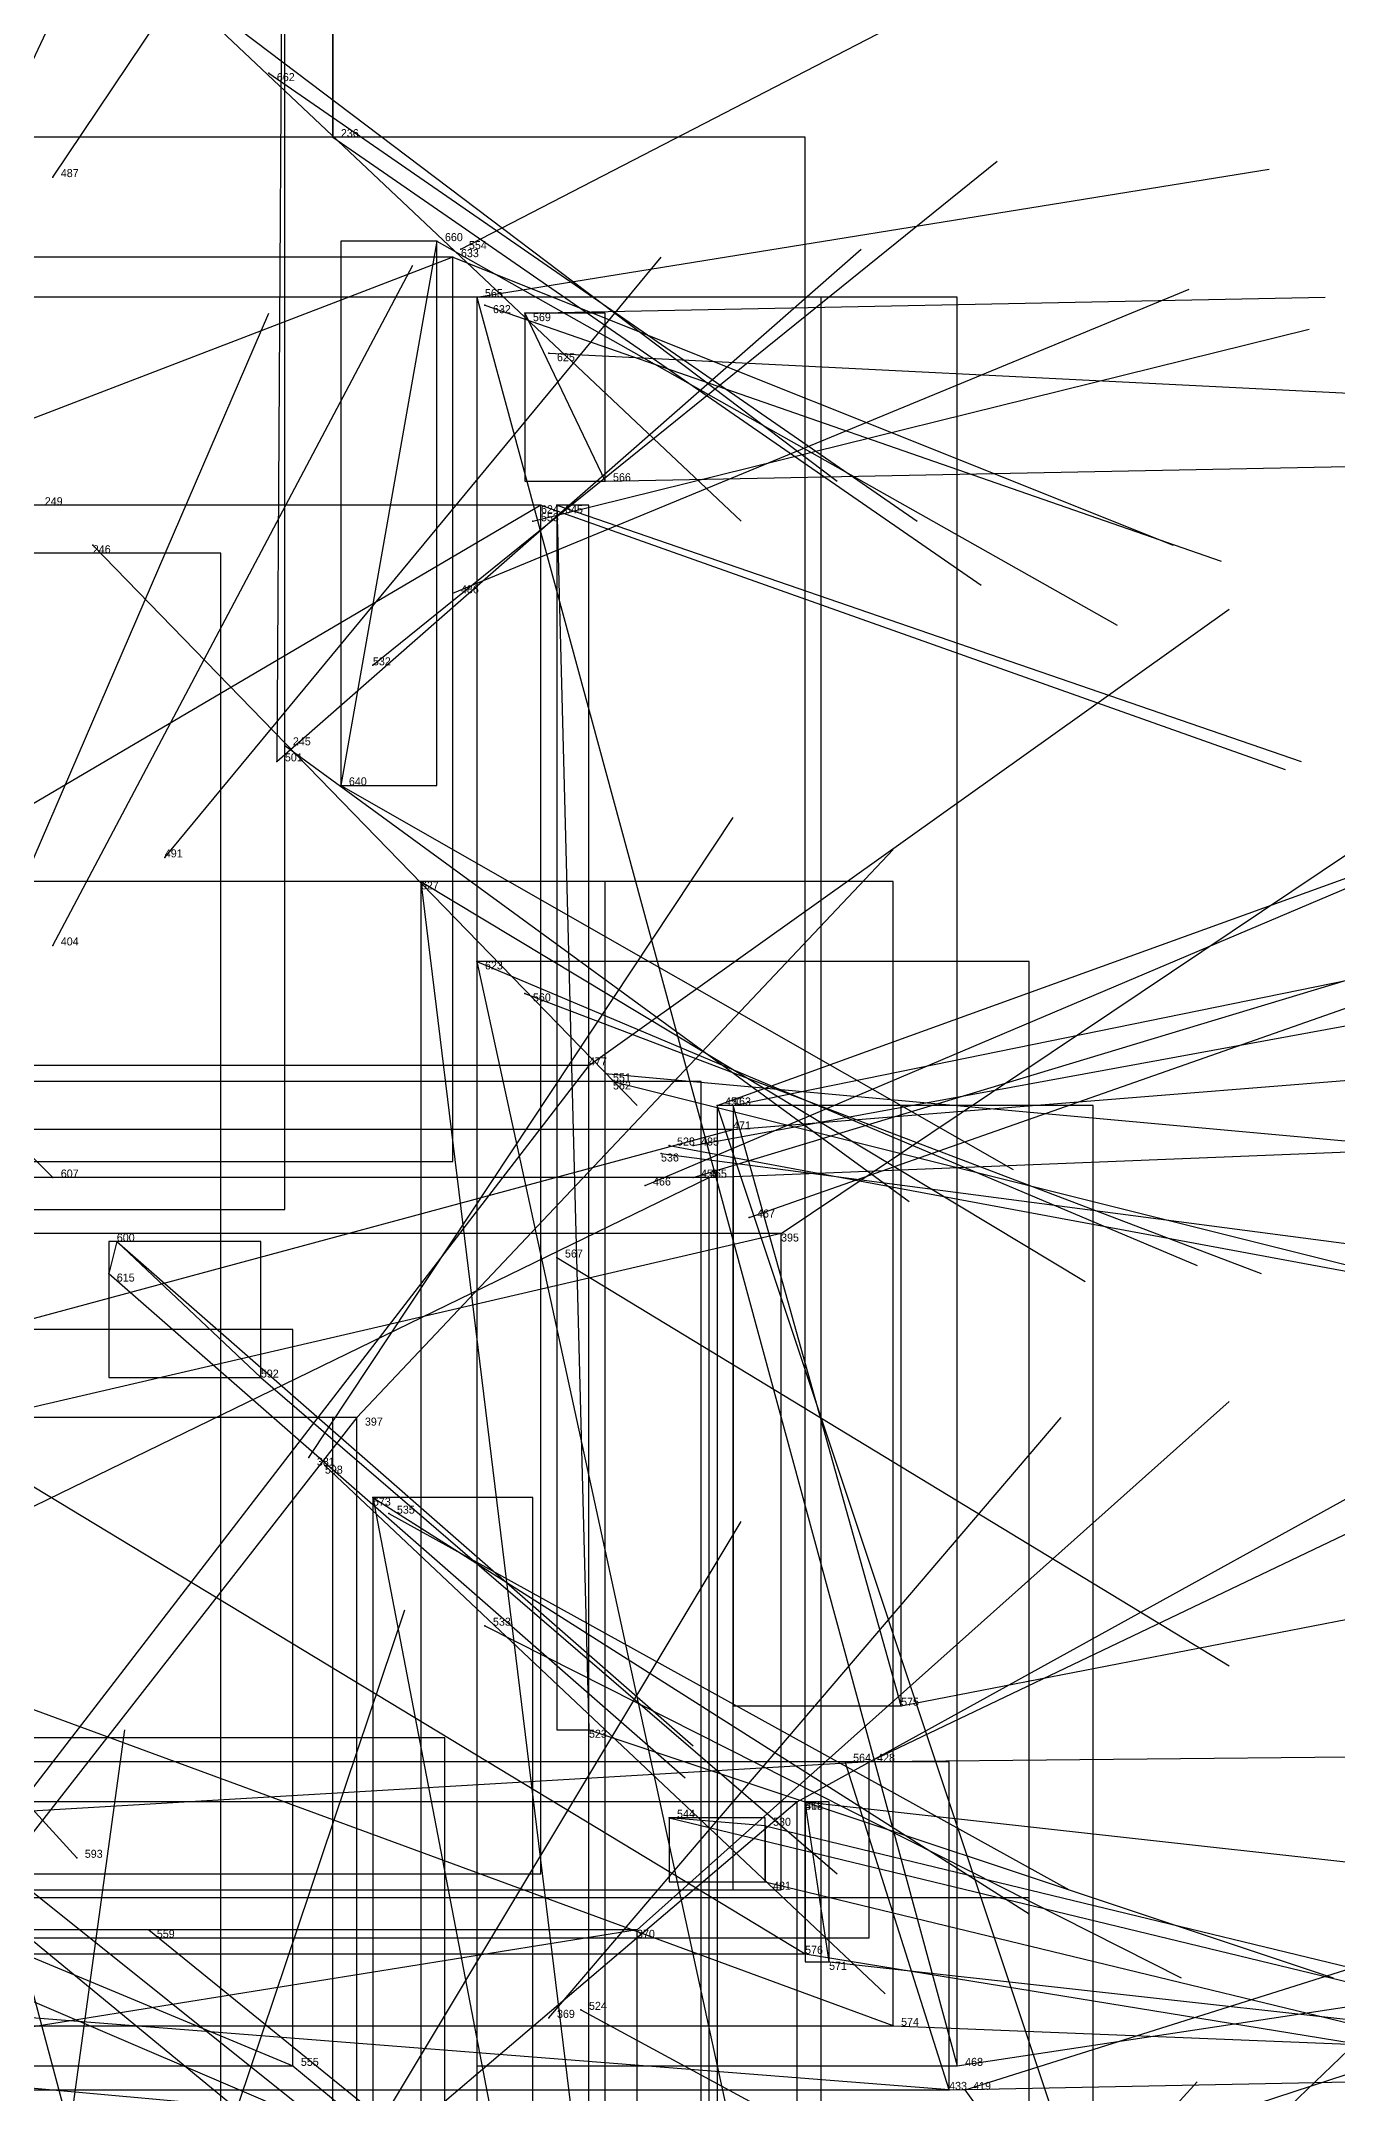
# Model space of a CAD drawing. Extents: x 59.1 to 70.8, y 600.3 to 605.1.
# Drawn here: x 68.4065 to 68.5686, y 601.1245 to 601.381 of the extents above; entities that cross this region are included whole.
import ezdxf

# ---------------------------------------------------------------- set-up
doc = ezdxf.new("R2010")
doc.units = 0
for name, color, linetype in [('Clients', 3, 'CONTINUOUS'), ('Facilities', 3, 'CONTINUOUS'), ('Facilities_lines', 3, 'CONTINUOUS'), ('Min_max_boxes', 1, 'CONTINUOUS'), ('Normals', 1, 'CONTINUOUS'), ('Source_points', 5, 'CONTINUOUS'), ('Text', 3, 'CONTINUOUS')]:
    doc.layers.add(name, color=color, linetype=linetype)

msp = doc.modelspace()

# ---------------------------------------------------------------- linework, layer by layer
at = {"layer": 'Clients', "color": 5}
for p in [(68.477, 601.326, 444.96), (68.436, 601.291, 444.587), (68.444, 601.288, 445.148), (68.491, 601.248, 444.59), (68.493, 601.248, 444.668), (68.493, 601.245, 444.744), (68.49, 601.239, 444.74), (68.415, 601.227, 445.082), (68.434, 601.214, 445.038), (68.475, 601.17, 444.81), (68.507, 601.166, 444.588), (68.485, 601.159, 444.753), (68.502, 601.161, 444.668), (68.497, 601.151, 444.696), (68.502, 601.142, 444.638), (68.438, 601.128, 444.897), (68.521, 601.128, 444.346), (68.522, 601.125, 444.29)]:
    msp.add_point(p, dxfattribs=at)
at = {"layer": 'Facilities', "color": 3}
for p in [(68.435, 601.377, 445.431), (68.443, 601.369, 445.373), (68.408, 601.364, 444.748), (68.456, 601.356, 445.257), (68.458, 601.354, 445.198), (68.459, 601.355, 444.846), (68.461, 601.349, 444.905), (68.462, 601.348, 445.142), (68.467, 601.347, 444.964), (68.47, 601.342, 445.023), (68.469, 601.323, 445.041), (68.471, 601.323, 445.116), (68.468, 601.321, 444.805), (68.413, 601.318, 445.377), (68.458, 601.312, 444.735), (68.448, 601.303, 444.658), (68.437, 601.293, 445.206), (68.422, 601.279, 444.515), (68.454, 601.276, 445.088), (68.408, 601.268, 444.441), (68.461, 601.266, 445.032), (68.467, 601.262, 444.972), (68.475, 601.253, 444.504), (68.477, 601.252, 444.797), (68.478, 601.251, 444.915), (68.484, 601.242, 444.823), (68.485, 601.243, 444.902), (68.488, 601.243, 444.682), (68.408, 601.239, 445.212), (68.488, 601.239, 444.625), (68.482, 601.238, 444.517), (68.495, 601.234, 444.568), (68.416, 601.231, 445.153), (68.499, 601.232, 444.448), (68.471, 601.229, 444.988), (68.446, 601.209, 444.297), (68.44, 601.204, 444.222), (68.442, 601.203, 445.079), (68.448, 601.199, 444.981), (68.45, 601.197, 444.922), (68.462, 601.183, 444.865), (68.514, 601.173, 444.509), (68.51, 601.166, 444.356), (68.501, 601.161, 444.284), (68.497, 601.158, 444.751), (68.411, 601.154, 445.011), (68.42, 601.145, 444.953), (68.481, 601.145, 444.136), (68.505, 601.141, 444.578), (68.47, 601.134, 444.064), (68.474, 601.135, 444.839), (68.513, 601.133, 444.522), (68.52, 601.125, 444.465)]:
    msp.add_point(p, dxfattribs=at)
at = {"layer": 'Facilities_lines', "color": 3}
for p, q in [((68.437, 601.456, 445.073), (68.436, 601.291, 444.587)), ((68.443, 601.369, 445.373), (68.443, 601.453, 445.602)), ((68.127, 601.369, 444.957), (68.502, 601.142, 444.638)), ((68.458, 601.354, 445.198), (68.164, 601.241, 444.606)), ((68.456, 601.356, 445.257), (68.444, 601.288, 445.148)), ((68.156, 601.349, 444.804), (68.495, 601.07, 444.552)), ((68.156, 601.349, 444.804), (68.504, 601.071, 444.582)), ((68.461, 601.349, 444.905), (68.521, 601.128, 444.346)), ((68.467, 601.347, 444.964), (68.477, 601.326, 444.96)), ((68.469, 601.323, 445.041), (68.178, 601.152, 444.287)), ((68.471, 601.323, 445.116), (68.475, 601.17, 444.81)), ((68.513, 601.133, 444.522), (68.124, 601.276, 444.792)), ((68.454, 601.276, 445.088), (68.477, 601.088, 444.665)), ((68.461, 601.266, 445.032), (68.53, 600.949, 444.107)), ((68.475, 601.253, 444.504), (68.206, 600.904, 444.206)), ((68.538, 601.107, 444.173), (68.491, 601.248, 444.59)), ((68.514, 601.173, 444.509), (68.493, 601.248, 444.668)), ((68.141, 601.15, 444.613), (68.493, 601.245, 444.744)), ((68.155, 601.076, 444.334), (68.49, 601.239, 444.74)), ((68.499, 601.232, 444.448), (68.146, 601.15, 444.872)), ((68.416, 601.231, 445.153), (68.415, 601.227, 445.082)), ((68.416, 601.231, 445.153), (68.434, 601.214, 445.038)), ((68.217, 601.22, 444.334), (68.438, 601.128, 444.897)), ((68.446, 601.209, 444.297), (68.217, 600.916, 444.334)), ((68.235, 601.209, 444.255), (68.443, 601.12, 444.838)), ((68.448, 601.199, 444.981), (68.468, 601.095, 444.725)), ((68.457, 600.945, 444.401), (68.397, 601.169, 445.066)), ((68.51, 601.166, 444.356), (68.136, 601.144, 444.812)), ((68.52, 601.125, 444.465), (68.507, 601.166, 444.588)), ((68.501, 601.161, 444.284), (68.186, 600.893, 444.084)), ((68.497, 601.158, 444.751), (68.485, 601.159, 444.753)), ((68.505, 601.141, 444.578), (68.502, 601.161, 444.668)), ((68.497, 601.158, 444.751), (68.497, 601.151, 444.696)), ((68.52, 601.125, 444.465), (68.15, 601.154, 444.543)), ((68.53, 601.114, 444.232), (68.14, 601.149, 444.743)), ((68.481, 601.145, 444.136), (68.163, 601.094, 444.742)), ((68.53, 601.114, 444.232), (68.522, 601.125, 444.29))]:
    msp.add_line(p, q, dxfattribs=at)
at = {"layer": 'Min_max_boxes', "color": 1}
for p, q in [((68.437, 601.235, 444.587), (68.437, 601.456, 444.587)), ((68.437, 601.235, 445.196), (68.437, 601.456, 445.196)), ((68.443, 601.369, 445.373), (68.443, 601.453, 445.373)), ((68.443, 601.453, 445.373), (68.443, 601.369, 445.373)), ((68.443, 601.369, 445.602), (68.443, 601.453, 445.602)), ((68.443, 601.453, 445.602), (68.443, 601.369, 445.602)), ((68.502, 601.369, 444.638), (68.127, 601.369, 444.638)), ((68.502, 601.369, 444.957), (68.127, 601.369, 444.957)), ((68.443, 601.369, 445.373), (68.443, 601.369, 445.373)), ((68.443, 601.369, 445.602), (68.443, 601.369, 445.602)), ((68.443, 601.369, 445.373), (68.443, 601.369, 445.602)), ((68.443, 601.369, 445.373), (68.443, 601.369, 445.602)), ((68.502, 601.142, 444.638), (68.502, 601.369, 444.638)), ((68.502, 601.142, 444.957), (68.502, 601.369, 444.957)), ((68.502, 601.369, 444.638), (68.502, 601.369, 444.957)), ((68.458, 601.354, 444.606), (68.164, 601.354, 444.606)), ((68.458, 601.354, 445.198), (68.164, 601.354, 445.198)), ((68.456, 601.356, 445.148), (68.444, 601.356, 445.148)), ((68.444, 601.356, 445.148), (68.444, 601.288, 445.148)), ((68.456, 601.356, 445.257), (68.444, 601.356, 445.257)), ((68.444, 601.356, 445.257), (68.444, 601.288, 445.257)), ((68.444, 601.356, 445.148), (68.444, 601.356, 445.257)), ((68.456, 601.288, 445.148), (68.456, 601.356, 445.148)), ((68.456, 601.288, 445.257), (68.456, 601.356, 445.257)), ((68.456, 601.356, 445.148), (68.456, 601.356, 445.257)), ((68.458, 601.241, 444.606), (68.458, 601.354, 444.606)), ((68.458, 601.241, 445.198), (68.458, 601.354, 445.198)), ((68.458, 601.354, 444.606), (68.458, 601.354, 445.198)), ((68.504, 601.349, 444.552), (68.156, 601.349, 444.552)), ((68.504, 601.349, 444.804), (68.156, 601.349, 444.804)), ((68.521, 601.349, 444.346), (68.461, 601.349, 444.346)), ((68.461, 601.349, 444.346), (68.461, 601.128, 444.346)), ((68.521, 601.349, 444.905), (68.461, 601.349, 444.905)), ((68.461, 601.349, 444.905), (68.461, 601.128, 444.905)), ((68.461, 601.349, 444.346), (68.461, 601.349, 444.905)), ((68.504, 601.07, 444.552), (68.504, 601.349, 444.552)), ((68.504, 601.07, 444.804), (68.504, 601.349, 444.804)), ((68.504, 601.349, 444.552), (68.504, 601.349, 444.804)), ((68.521, 601.128, 444.346), (68.521, 601.349, 444.346)), ((68.521, 601.128, 444.905), (68.521, 601.349, 444.905)), ((68.521, 601.349, 444.346), (68.521, 601.349, 444.905)), ((68.477, 601.347, 444.96), (68.467, 601.347, 444.96)), ((68.467, 601.347, 444.96), (68.467, 601.326, 444.96)), ((68.477, 601.347, 444.964), (68.467, 601.347, 444.964)), ((68.467, 601.347, 444.964), (68.467, 601.326, 444.964)), ((68.467, 601.347, 444.96), (68.467, 601.347, 444.964)), ((68.477, 601.326, 444.96), (68.477, 601.347, 444.96)), ((68.477, 601.326, 444.964), (68.477, 601.347, 444.964)), ((68.477, 601.347, 444.96), (68.477, 601.347, 444.964)), ((68.467, 601.326, 444.96), (68.477, 601.326, 444.96)), ((68.467, 601.326, 444.964), (68.477, 601.326, 444.964)), ((68.467, 601.326, 444.96), (68.467, 601.326, 444.964)), ((68.477, 601.326, 444.96), (68.477, 601.326, 444.964)), ((68.469, 601.323, 444.287), (68.178, 601.323, 444.287)), ((68.469, 601.323, 445.041), (68.178, 601.323, 445.041)), ((68.469, 601.152, 444.287), (68.469, 601.323, 444.287)), ((68.469, 601.152, 445.041), (68.469, 601.323, 445.041)), ((68.469, 601.323, 444.287), (68.469, 601.323, 445.041)), ((68.475, 601.323, 444.81), (68.471, 601.323, 444.81)), ((68.471, 601.323, 444.81), (68.471, 601.17, 444.81)), ((68.475, 601.323, 445.116), (68.471, 601.323, 445.116)), ((68.471, 601.323, 445.116), (68.471, 601.17, 445.116)), ((68.471, 601.323, 444.81), (68.471, 601.323, 445.116)), ((68.475, 601.17, 444.81), (68.475, 601.323, 444.81)), ((68.475, 601.17, 445.116), (68.475, 601.323, 445.116)), ((68.475, 601.323, 444.81), (68.475, 601.323, 445.116)), ((68.429, 601.317, 444.576), (68.205, 601.317, 444.576)), ((68.429, 601.317, 444.748), (68.205, 601.317, 444.748)), ((68.429, 601.052, 444.576), (68.429, 601.317, 444.576)), ((68.429, 601.052, 444.748), (68.429, 601.317, 444.748)), ((68.429, 601.317, 444.576), (68.429, 601.317, 444.748)), ((68.444, 601.288, 445.148), (68.456, 601.288, 445.148)), ((68.444, 601.288, 445.257), (68.456, 601.288, 445.257)), ((68.444, 601.288, 445.148), (68.444, 601.288, 445.257)), ((68.456, 601.288, 445.148), (68.456, 601.288, 445.257)), ((68.513, 601.276, 444.522), (68.124, 601.276, 444.522)), ((68.513, 601.276, 444.792), (68.124, 601.276, 444.792)), ((68.477, 601.276, 444.665), (68.454, 601.276, 444.665)), ((68.454, 601.276, 444.665), (68.454, 601.088, 444.665)), ((68.477, 601.276, 445.088), (68.454, 601.276, 445.088)), ((68.454, 601.276, 445.088), (68.454, 601.088, 445.088)), ((68.454, 601.276, 444.665), (68.454, 601.276, 445.088)), ((68.477, 601.088, 444.665), (68.477, 601.276, 444.665)), ((68.477, 601.088, 445.088), (68.477, 601.276, 445.088)), ((68.477, 601.276, 444.665), (68.477, 601.276, 445.088)), ((68.513, 601.133, 444.522), (68.513, 601.276, 444.522)), ((68.513, 601.133, 444.792), (68.513, 601.276, 444.792)), ((68.513, 601.276, 444.522), (68.513, 601.276, 444.792)), ((68.53, 601.266, 444.107), (68.461, 601.266, 444.107)), ((68.461, 601.266, 444.107), (68.461, 600.949, 444.107)), ((68.53, 601.266, 445.032), (68.461, 601.266, 445.032)), ((68.461, 601.266, 445.032), (68.461, 600.949, 445.032)), ((68.461, 601.266, 444.107), (68.461, 601.266, 445.032)), ((68.53, 600.949, 444.107), (68.53, 601.266, 444.107)), ((68.53, 600.949, 445.032), (68.53, 601.266, 445.032)), ((68.53, 601.266, 444.107), (68.53, 601.266, 445.032)), ((68.489, 601.251, 444.21), (68.164, 601.251, 444.21)), ((68.489, 601.251, 444.611), (68.164, 601.251, 444.611)), ((68.475, 601.253, 444.206), (68.206, 601.253, 444.206)), ((68.475, 601.253, 444.504), (68.206, 601.253, 444.504)), ((68.475, 600.904, 444.206), (68.475, 601.253, 444.206)), ((68.475, 600.904, 444.504), (68.475, 601.253, 444.504)), ((68.475, 601.253, 444.206), (68.475, 601.253, 444.504)), ((68.489, 601.077, 444.21), (68.489, 601.251, 444.21)), ((68.489, 601.077, 444.611), (68.489, 601.251, 444.611)), ((68.489, 601.251, 444.21), (68.489, 601.251, 444.611)), ((68.538, 601.248, 444.173), (68.491, 601.248, 444.173)), ((68.491, 601.248, 444.173), (68.491, 601.107, 444.173)), ((68.538, 601.248, 444.59), (68.491, 601.248, 444.59)), ((68.491, 601.248, 444.59), (68.491, 601.107, 444.59)), ((68.491, 601.248, 444.173), (68.491, 601.248, 444.59)), ((68.514, 601.248, 444.509), (68.493, 601.248, 444.509)), ((68.493, 601.248, 444.509), (68.493, 601.173, 444.509)), ((68.514, 601.248, 444.668), (68.493, 601.248, 444.668)), ((68.493, 601.248, 444.668), (68.493, 601.173, 444.668)), ((68.493, 601.248, 444.509), (68.493, 601.248, 444.668)), ((68.514, 601.173, 444.509), (68.514, 601.248, 444.509)), ((68.514, 601.173, 444.668), (68.514, 601.248, 444.668)), ((68.514, 601.248, 444.509), (68.514, 601.248, 444.668)), ((68.538, 601.107, 444.173), (68.538, 601.248, 444.173)), ((68.538, 601.107, 444.59), (68.538, 601.248, 444.59)), ((68.538, 601.248, 444.173), (68.538, 601.248, 444.59)), ((68.493, 601.245, 444.613), (68.133, 601.245, 444.613)), ((68.493, 601.245, 444.755), (68.133, 601.245, 444.755)), ((68.493, 601.15, 444.613), (68.493, 601.245, 444.613)), ((68.493, 601.15, 444.755), (68.493, 601.245, 444.755)), ((68.493, 601.245, 444.613), (68.493, 601.245, 444.755)), ((68.164, 601.241, 444.606), (68.458, 601.241, 444.606)), ((68.164, 601.241, 445.198), (68.458, 601.241, 445.198)), ((68.458, 601.241, 444.606), (68.458, 601.241, 445.198)), ((68.49, 601.239, 444.334), (68.155, 601.239, 444.334)), ((68.49, 601.239, 444.74), (68.155, 601.239, 444.74)), ((68.49, 601.076, 444.334), (68.49, 601.239, 444.334)), ((68.49, 601.076, 444.74), (68.49, 601.239, 444.74)), ((68.49, 601.239, 444.334), (68.49, 601.239, 444.74)), ((68.159, 601.235, 444.587), (68.437, 601.235, 444.587)), ((68.159, 601.235, 445.196), (68.437, 601.235, 445.196)), ((68.437, 601.235, 444.587), (68.437, 601.235, 445.196)), ((68.499, 601.232, 444.448), (68.146, 601.232, 444.448)), ((68.499, 601.232, 444.872), (68.146, 601.232, 444.872)), ((68.434, 601.231, 445.038), (68.415, 601.231, 445.038)), ((68.415, 601.231, 445.038), (68.415, 601.214, 445.038)), ((68.434, 601.231, 445.153), (68.415, 601.231, 445.153)), ((68.415, 601.231, 445.153), (68.415, 601.214, 445.153)), ((68.415, 601.231, 445.038), (68.415, 601.231, 445.153)), ((68.434, 601.214, 445.038), (68.434, 601.231, 445.038)), ((68.434, 601.214, 445.153), (68.434, 601.231, 445.153)), ((68.434, 601.231, 445.038), (68.434, 601.231, 445.153)), ((68.499, 601.15, 444.448), (68.499, 601.232, 444.448)), ((68.499, 601.15, 444.872), (68.499, 601.232, 444.872)), ((68.499, 601.232, 444.448), (68.499, 601.232, 444.872)), ((68.438, 601.22, 444.334), (68.217, 601.22, 444.334)), ((68.438, 601.22, 444.897), (68.217, 601.22, 444.897)), ((68.438, 601.128, 444.334), (68.438, 601.22, 444.334)), ((68.438, 601.128, 444.897), (68.438, 601.22, 444.897)), ((68.438, 601.22, 444.334), (68.438, 601.22, 444.897)), ((68.415, 601.214, 445.038), (68.434, 601.214, 445.038)), ((68.415, 601.214, 445.153), (68.434, 601.214, 445.153)), ((68.415, 601.214, 445.038), (68.415, 601.214, 445.153)), ((68.434, 601.214, 445.038), (68.434, 601.214, 445.153)), ((68.446, 601.209, 444.297), (68.217, 601.209, 444.297)), ((68.446, 601.209, 444.334), (68.217, 601.209, 444.334)), ((68.443, 601.209, 444.255), (68.235, 601.209, 444.255)), ((68.443, 601.209, 444.838), (68.235, 601.209, 444.838)), ((68.443, 601.12, 444.255), (68.443, 601.209, 444.255)), ((68.443, 601.12, 444.838), (68.443, 601.209, 444.838)), ((68.443, 601.209, 444.255), (68.443, 601.209, 444.838)), ((68.446, 600.916, 444.297), (68.446, 601.209, 444.297)), ((68.446, 600.916, 444.334), (68.446, 601.209, 444.334)), ((68.446, 601.209, 444.297), (68.446, 601.209, 444.334)), ((68.468, 601.199, 444.725), (68.448, 601.199, 444.725)), ((68.448, 601.199, 444.725), (68.448, 601.095, 444.725)), ((68.468, 601.199, 444.981), (68.448, 601.199, 444.981)), ((68.448, 601.199, 444.981), (68.448, 601.095, 444.981)), ((68.448, 601.199, 444.725), (68.448, 601.199, 444.981)), ((68.468, 601.095, 444.725), (68.468, 601.199, 444.725)), ((68.468, 601.095, 444.981), (68.468, 601.199, 444.981)), ((68.468, 601.199, 444.725), (68.468, 601.199, 444.981)), ((68.493, 601.173, 444.509), (68.514, 601.173, 444.509)), ((68.493, 601.173, 444.668), (68.514, 601.173, 444.668)), ((68.493, 601.173, 444.509), (68.493, 601.173, 444.668)), ((68.514, 601.173, 444.509), (68.514, 601.173, 444.668)), ((68.457, 601.169, 444.401), (68.397, 601.169, 444.401)), ((68.457, 601.169, 445.066), (68.397, 601.169, 445.066)), ((68.457, 600.945, 444.401), (68.457, 601.169, 444.401)), ((68.457, 600.945, 445.066), (68.457, 601.169, 445.066)), ((68.457, 601.169, 444.401), (68.457, 601.169, 445.066)), ((68.471, 601.17, 444.81), (68.475, 601.17, 444.81)), ((68.471, 601.17, 445.116), (68.475, 601.17, 445.116)), ((68.471, 601.17, 444.81), (68.471, 601.17, 445.116)), ((68.475, 601.17, 444.81), (68.475, 601.17, 445.116)), ((68.51, 601.166, 444.356), (68.136, 601.166, 444.356)), ((68.51, 601.166, 444.812), (68.136, 601.166, 444.812)), ((68.52, 601.166, 444.465), (68.15, 601.166, 444.465)), ((68.52, 601.166, 444.588), (68.15, 601.166, 444.588)), ((68.51, 601.144, 444.356), (68.51, 601.166, 444.356)), ((68.51, 601.144, 444.812), (68.51, 601.166, 444.812)), ((68.51, 601.166, 444.356), (68.51, 601.166, 444.812)), ((68.52, 601.125, 444.465), (68.52, 601.166, 444.465)), ((68.52, 601.125, 444.588), (68.52, 601.166, 444.588)), ((68.52, 601.166, 444.465), (68.52, 601.166, 444.588)), ((68.501, 601.161, 444.084), (68.186, 601.161, 444.084)), ((68.501, 601.161, 444.284), (68.186, 601.161, 444.284)), ((68.497, 601.159, 444.696), (68.485, 601.159, 444.696)), ((68.485, 601.159, 444.696), (68.485, 601.151, 444.696)), ((68.497, 601.159, 444.753), (68.485, 601.159, 444.753)), ((68.485, 601.159, 444.753), (68.485, 601.151, 444.753)), ((68.485, 601.159, 444.696), (68.485, 601.159, 444.753)), ((68.497, 601.151, 444.696), (68.497, 601.159, 444.696)), ((68.497, 601.151, 444.753), (68.497, 601.159, 444.753)), ((68.497, 601.159, 444.696), (68.497, 601.159, 444.753)), ((68.501, 600.893, 444.084), (68.501, 601.161, 444.084)), ((68.501, 600.893, 444.284), (68.501, 601.161, 444.284)), ((68.501, 601.161, 444.084), (68.501, 601.161, 444.284)), ((68.505, 601.161, 444.578), (68.502, 601.161, 444.578)), ((68.502, 601.161, 444.578), (68.502, 601.141, 444.578)), ((68.505, 601.161, 444.668), (68.502, 601.161, 444.668)), ((68.502, 601.161, 444.668), (68.502, 601.141, 444.668)), ((68.502, 601.161, 444.578), (68.502, 601.161, 444.668)), ((68.505, 601.141, 444.578), (68.505, 601.161, 444.578)), ((68.505, 601.141, 444.668), (68.505, 601.161, 444.668)), ((68.505, 601.161, 444.578), (68.505, 601.161, 444.668)), ((68.178, 601.152, 444.287), (68.469, 601.152, 444.287)), ((68.178, 601.152, 445.041), (68.469, 601.152, 445.041)), ((68.469, 601.152, 444.287), (68.469, 601.152, 445.041)), ((68.485, 601.151, 444.696), (68.497, 601.151, 444.696)), ((68.485, 601.151, 444.753), (68.497, 601.151, 444.753)), ((68.485, 601.151, 444.696), (68.485, 601.151, 444.753)), ((68.497, 601.151, 444.696), (68.497, 601.151, 444.753)), ((68.133, 601.15, 444.613), (68.493, 601.15, 444.613)), ((68.133, 601.15, 444.755), (68.493, 601.15, 444.755)), ((68.53, 601.149, 444.232), (68.14, 601.149, 444.232)), ((68.53, 601.149, 444.743), (68.14, 601.149, 444.743)), ((68.146, 601.15, 444.448), (68.499, 601.15, 444.448)), ((68.146, 601.15, 444.872), (68.499, 601.15, 444.872)), ((68.493, 601.15, 444.613), (68.493, 601.15, 444.755)), ((68.499, 601.15, 444.448), (68.499, 601.15, 444.872)), ((68.53, 601.114, 444.232), (68.53, 601.149, 444.232)), ((68.53, 601.114, 444.743), (68.53, 601.149, 444.743)), ((68.53, 601.149, 444.232), (68.53, 601.149, 444.743)), ((68.136, 601.144, 444.356), (68.51, 601.144, 444.356)), ((68.136, 601.144, 444.812), (68.51, 601.144, 444.812)), ((68.481, 601.145, 444.136), (68.163, 601.145, 444.136)), ((68.481, 601.145, 444.742), (68.163, 601.145, 444.742)), ((68.481, 601.094, 444.136), (68.481, 601.145, 444.136)), ((68.481, 601.094, 444.742), (68.481, 601.145, 444.742)), ((68.481, 601.145, 444.136), (68.481, 601.145, 444.742)), ((68.51, 601.144, 444.356), (68.51, 601.144, 444.812)), ((68.127, 601.142, 444.638), (68.502, 601.142, 444.638)), ((68.127, 601.142, 444.957), (68.502, 601.142, 444.957)), ((68.502, 601.142, 444.638), (68.502, 601.142, 444.957)), ((68.502, 601.141, 444.578), (68.505, 601.141, 444.578)), ((68.502, 601.141, 444.668), (68.505, 601.141, 444.668)), ((68.502, 601.141, 444.578), (68.502, 601.141, 444.668)), ((68.505, 601.141, 444.578), (68.505, 601.141, 444.668)), ((68.124, 601.133, 444.522), (68.513, 601.133, 444.522)), ((68.124, 601.133, 444.792), (68.513, 601.133, 444.792)), ((68.513, 601.133, 444.522), (68.513, 601.133, 444.792)), ((68.217, 601.128, 444.334), (68.438, 601.128, 444.334)), ((68.217, 601.128, 444.897), (68.438, 601.128, 444.897)), ((68.438, 601.128, 444.334), (68.438, 601.128, 444.897)), ((68.461, 601.128, 444.346), (68.521, 601.128, 444.346)), ((68.461, 601.128, 444.905), (68.521, 601.128, 444.905)), ((68.461, 601.128, 444.346), (68.461, 601.128, 444.905)), ((68.521, 601.128, 444.346), (68.521, 601.128, 444.905)), ((68.15, 601.125, 444.465), (68.52, 601.125, 444.465)), ((68.15, 601.125, 444.588), (68.52, 601.125, 444.588)), ((68.52, 601.125, 444.465), (68.52, 601.125, 444.588))]:
    msp.add_line(p, q, dxfattribs=at)
at = {"layer": 'Normals', "color": 1}
for p, q in [((68.408, 601.364, 444.748), (68.463, 601.446, 444.734)), ((68.392, 601.35, 444.677), (68.434, 601.439, 444.658)), ((68.459, 601.355, 444.846), (68.548, 601.401, 444.842)), ((68.423, 601.388, 445.549), (68.494, 601.321, 445.57)), ((68.428, 601.385, 445.49), (68.506, 601.326, 445.51)), ((68.435, 601.377, 445.431), (68.516, 601.321, 445.45)), ((68.443, 601.369, 445.373), (68.524, 601.313, 445.391)), ((68.448, 601.303, 444.658), (68.526, 601.366, 444.651)), ((68.461, 601.349, 444.905), (68.56, 601.365, 444.908)), ((68.422, 601.279, 444.515), (68.484, 601.354, 444.492)), ((68.436, 601.291, 444.587), (68.509, 601.355, 444.566)), ((68.456, 601.356, 445.257), (68.541, 601.308, 445.281)), ((68.458, 601.354, 445.198), (68.548, 601.318, 445.221)), ((68.408, 601.268, 444.441), (68.453, 601.353, 444.415)), ((68.458, 601.312, 444.735), (68.55, 601.35, 444.732)), ((68.467, 601.347, 444.964), (68.567, 601.349, 444.967)), ((68.397, 601.259, 444.37), (68.435, 601.347, 444.342)), ((68.462, 601.348, 445.142), (68.554, 601.316, 445.164)), ((68.468, 601.321, 444.805), (68.565, 601.345, 444.807)), ((68.47, 601.342, 445.023), (68.57, 601.337, 445.031)), ((68.477, 601.326, 444.96), (68.577, 601.328, 444.963)), ((68.469, 601.323, 445.041), (68.562, 601.29, 445.059)), ((68.471, 601.323, 445.116), (68.564, 601.291, 445.136)), ((68.413, 601.318, 445.377), (68.481, 601.248, 445.398)), ((68.475, 601.253, 444.504), (68.555, 601.31, 444.487)), ((68.408, 601.239, 445.212), (68.341, 601.306, 445.181)), ((68.437, 601.293, 445.206), (68.515, 601.236, 445.232)), ((68.444, 601.288, 445.148), (68.528, 601.24, 445.172)), ((68.499, 601.232, 444.448), (68.581, 601.287, 444.433)), ((68.44, 601.204, 444.222), (68.493, 601.284, 444.192)), ((68.491, 601.248, 444.59), (68.585, 601.282, 444.585)), ((68.446, 601.209, 444.297), (68.513, 601.28, 444.276)), ((68.482, 601.238, 444.517), (68.574, 601.277, 444.51)), ((68.454, 601.276, 445.088), (68.537, 601.226, 445.113)), ((68.488, 601.239, 444.625), (68.584, 601.268, 444.622)), ((68.493, 601.248, 444.668), (68.591, 601.268, 444.672)), ((68.495, 601.234, 444.568), (68.589, 601.267, 444.565)), ((68.461, 601.266, 445.032), (68.551, 601.228, 445.052)), ((68.467, 601.262, 444.972), (68.559, 601.227, 444.99)), ((68.488, 601.243, 444.682), (68.586, 601.261, 444.687)), ((68.477, 601.252, 444.797), (68.576, 601.243, 444.804)), ((68.478, 601.251, 444.915), (68.574, 601.227, 444.927)), ((68.493, 601.245, 444.744), (68.593, 601.253, 444.749)), ((68.484, 601.242, 444.823), (68.583, 601.229, 444.833)), ((68.485, 601.243, 444.902), (68.582, 601.225, 444.916)), ((68.49, 601.239, 444.74), (68.59, 601.243, 444.744)), ((68.416, 601.231, 445.153), (68.488, 601.168, 445.183)), ((68.471, 601.229, 444.988), (68.555, 601.178, 445.009)), ((68.415, 601.227, 445.082), (68.487, 601.164, 445.111)), ((68.411, 601.154, 445.011), (68.348, 601.223, 444.975)), ((68.434, 601.214, 445.038), (68.506, 601.152, 445.068)), ((68.481, 601.145, 444.136), (68.555, 601.211, 444.122)), ((68.47, 601.134, 444.064), (68.534, 601.209, 444.048)), ((68.501, 601.161, 444.284), (68.588, 601.209, 444.273)), ((68.51, 601.166, 444.356), (68.6, 601.209, 444.345)), ((68.442, 601.203, 445.079), (68.512, 601.137, 445.106)), ((68.448, 601.199, 444.981), (68.53, 601.147, 445.004)), ((68.443, 601.111, 443.92), (68.494, 601.196, 443.905)), ((68.45, 601.197, 444.922), (68.535, 601.15, 444.944)), ((68.514, 601.173, 444.509), (68.612, 601.192, 444.513)), ((68.421, 601.093, 443.849), (68.452, 601.185, 443.826)), ((68.462, 601.183, 444.865), (68.549, 601.139, 444.887)), ((68.404, 601.075, 443.78), (68.417, 601.17, 443.75)), ((68.475, 601.17, 444.81), (68.568, 601.139, 444.829)), ((68.507, 601.166, 444.588), (68.607, 601.167, 444.597)), ((68.485, 601.159, 444.753), (68.58, 601.136, 444.773)), ((68.502, 601.161, 444.668), (68.601, 601.15, 444.681)), ((68.497, 601.158, 444.751), (68.592, 601.135, 444.771)), ((68.522, 601.125, 444.29), (68.617, 601.155, 444.284)), ((68.497, 601.151, 444.696), (68.592, 601.128, 444.715)), ((68.42, 601.145, 444.953), (68.494, 601.085, 444.984)), ((68.53, 601.114, 444.232), (68.625, 601.145, 444.226)), ((68.502, 601.142, 444.638), (68.6, 601.126, 444.651)), ((68.505, 601.141, 444.578), (68.604, 601.13, 444.59)), ((68.521, 601.128, 444.346), (68.62, 601.143, 444.349)), ((68.474, 601.135, 444.839), (68.559, 601.089, 444.865)), ((68.513, 601.133, 444.522), (68.612, 601.129, 444.532)), ((68.5, 601.063, 443.891), (68.572, 601.132, 443.882)), ((68.438, 601.128, 444.897), (68.512, 601.067, 444.925)), ((68.484, 601.053, 443.817), (68.551, 601.126, 443.803)), ((68.52, 601.125, 444.465), (68.62, 601.127, 444.474))]:
    msp.add_line(p, q, dxfattribs=at)
at = {"layer": 'Source_points', "color": 5}
for p in [(68.435, 601.377, 445.431), (68.443, 601.369, 445.373), (68.408, 601.364, 444.748), (68.456, 601.356, 445.257), (68.458, 601.354, 445.198), (68.459, 601.355, 444.846), (68.461, 601.349, 444.905), (68.462, 601.348, 445.142), (68.467, 601.347, 444.964), (68.47, 601.342, 445.023), (68.477, 601.326, 444.96), (68.469, 601.323, 445.041), (68.471, 601.323, 445.116), (68.468, 601.321, 444.805), (68.413, 601.318, 445.377), (68.458, 601.312, 444.735), (68.448, 601.303, 444.658), (68.437, 601.293, 445.206), (68.436, 601.291, 444.587), (68.444, 601.288, 445.148), (68.422, 601.279, 444.515), (68.454, 601.276, 445.088), (68.408, 601.268, 444.441), (68.461, 601.266, 445.032), (68.467, 601.262, 444.972), (68.475, 601.253, 444.504), (68.477, 601.252, 444.797), (68.478, 601.251, 444.915), (68.491, 601.248, 444.59), (68.493, 601.248, 444.668), (68.493, 601.245, 444.744), (68.484, 601.242, 444.823), (68.485, 601.243, 444.902), (68.488, 601.243, 444.682), (68.408, 601.239, 445.212), (68.488, 601.239, 444.625), (68.49, 601.239, 444.74), (68.482, 601.238, 444.517), (68.495, 601.234, 444.568), (68.416, 601.231, 445.153), (68.499, 601.232, 444.448), (68.471, 601.229, 444.988), (68.415, 601.227, 445.082), (68.434, 601.214, 445.038), (68.446, 601.209, 444.297), (68.44, 601.204, 444.222), (68.442, 601.203, 445.079), (68.448, 601.199, 444.981), (68.45, 601.197, 444.922), (68.462, 601.183, 444.865), (68.514, 601.173, 444.509), (68.475, 601.17, 444.81), (68.507, 601.166, 444.588), (68.51, 601.166, 444.356), (68.485, 601.159, 444.753), (68.501, 601.161, 444.284), (68.502, 601.161, 444.668), (68.497, 601.158, 444.751), (68.411, 601.154, 445.011), (68.497, 601.151, 444.696), (68.42, 601.145, 444.953), (68.481, 601.145, 444.136), (68.502, 601.142, 444.638), (68.505, 601.141, 444.578), (68.47, 601.134, 444.064), (68.474, 601.135, 444.839), (68.513, 601.133, 444.522), (68.438, 601.128, 444.897), (68.521, 601.128, 444.346), (68.52, 601.125, 444.465), (68.522, 601.125, 444.29)]:
    msp.add_point(p, dxfattribs=at)

# ---------------------------------------------------------------- texts
at = {"layer": 'Text', "color": 3}
for s, p in [('662', (68.436, 601.376, 445.431)), ('236', (68.444, 601.369, 445.373)), ('487', (68.409, 601.364, 444.748)), ('660', (68.457, 601.356, 445.257)), ('633', (68.459, 601.354, 445.198)), ('554', (68.46, 601.355, 444.846)), ('565', (68.462, 601.349, 444.905)), ('632', (68.463, 601.347, 445.142)), ('569', (68.468, 601.346, 444.964)), ('625', (68.471, 601.341, 445.023)), ('566', (68.478, 601.326, 444.96)), ('249', (68.407, 601.323, 445.435)), ('624', (68.469, 601.322, 445.041)), ('645', (68.472, 601.322, 445.116)), ('553', (68.469, 601.321, 444.805)), ('246', (68.413, 601.317, 445.377)), ('486', (68.459, 601.312, 444.735)), ('532', (68.448, 601.303, 444.658)), ('501', (68.437, 601.291, 444.587)), ('245', (68.438, 601.293, 445.206)), ('640', (68.445, 601.288, 445.148)), ('491', (68.422, 601.279, 444.515)), ('627', (68.454, 601.275, 445.088)), ('404', (68.409, 601.268, 444.441)), ('623', (68.462, 601.265, 445.032)), ('560', (68.468, 601.261, 444.972)), ('477', (68.475, 601.253, 444.504)), ('551', (68.478, 601.251, 444.797)), ('562', (68.478, 601.25, 444.915)), ('451', (68.492, 601.248, 444.59)), ('463', (68.493, 601.248, 444.668)), ('471', (68.493, 601.245, 444.744)), ('528', (68.486, 601.243, 444.902)), ('485', (68.489, 601.243, 444.682)), ('536', (68.484, 601.241, 444.823)), ('607', (68.409, 601.239, 445.212)), ('466', (68.483, 601.238, 444.517)), ('455', (68.489, 601.239, 444.625)), ('465', (68.49, 601.239, 444.74)), ('467', (68.496, 601.234, 444.568)), ('600', (68.416, 601.231, 445.153)), ('395', (68.499, 601.231, 444.448)), ('567', (68.472, 601.229, 444.988)), ('615', (68.416, 601.226, 445.082)), ('592', (68.434, 601.214, 445.038)), ('397', (68.447, 601.208, 444.297)), ('381', (68.441, 601.203, 444.222)), ('598', (68.442, 601.202, 445.079)), ('573', (68.448, 601.198, 444.981)), ('535', (68.451, 601.197, 444.922)), ('533', (68.463, 601.183, 444.865)), ('575', (68.514, 601.173, 444.509)), ('523', (68.475, 601.169, 444.81)), ('564', (68.508, 601.166, 444.588)), ('428', (68.511, 601.166, 444.356)), ('544', (68.486, 601.159, 444.753)), ('530', (68.498, 601.158, 444.751)), ('412', (68.502, 601.16, 444.284)), ('568', (68.502, 601.16, 444.668)), ('593', (68.412, 601.154, 445.011)), ('481', (68.498, 601.15, 444.696)), ('559', (68.421, 601.144, 444.953)), ('370', (68.481, 601.144, 444.136)), ('576', (68.502, 601.142, 444.638)), ('571', (68.505, 601.14, 444.578)), ('524', (68.475, 601.135, 444.839)), ('369', (68.471, 601.134, 444.064)), ('574', (68.514, 601.133, 444.522)), ('555', (68.439, 601.128, 444.897)), ('468', (68.522, 601.128, 444.346)), ('433', (68.52, 601.125, 444.465)), ('419', (68.523, 601.125, 444.29))]:
    msp.add_text(s, height=0.001, dxfattribs=at).set_placement(p)

doc.saveas('drawing.dxf')
